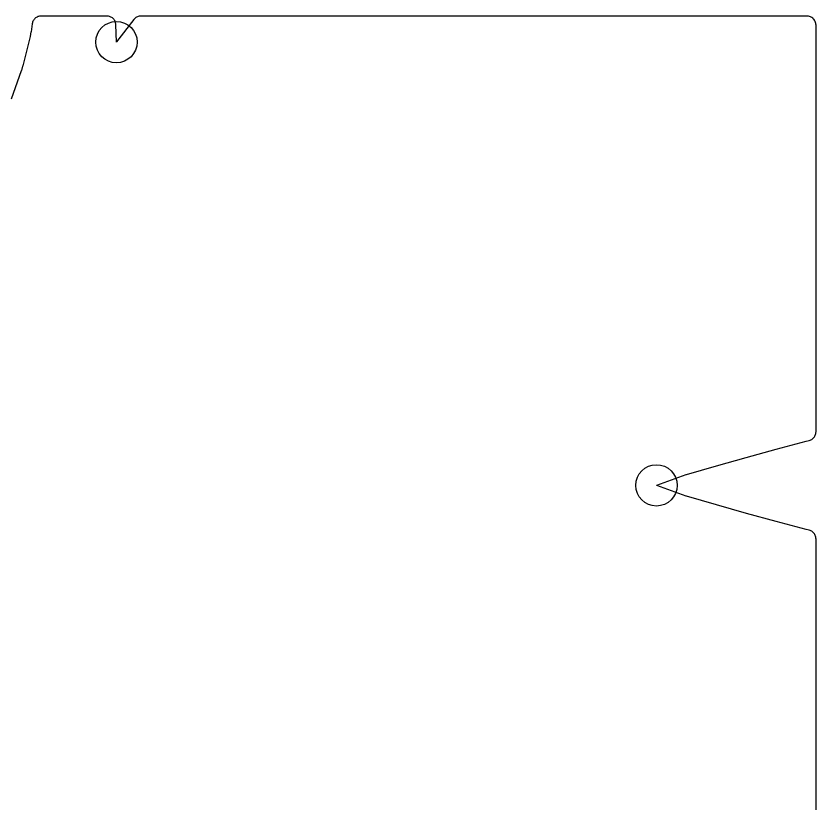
# Model space of a CAD drawing. Header units: millimetres. Extents: x -94 to 94, y -94 to 94.
# Drawn here: x -23.84 to -1.89, y -62.72 to -41.11 of the extents above; entities that cross this region are included whole.
import ezdxf

# ---------------------------------------------------------------- set-up
doc = ezdxf.new("R2010")
doc.units = ezdxf.units.MM
doc.layers.add('CUT_INNER', color=6, linetype='Continuous')
doc.layers.add('ENGRAVE', color=7, linetype='Continuous')

msp = doc.modelspace()

# ---------------------------------------------------------------- linework, layer by layer
at = {"layer": 'CUT_INNER'}
msp.add_lwpolyline([(-1.89, -67.7465), (-1.89, -55.456), (-1.8913, -55.4306), (-1.8952, -55.4055), (-1.9016, -55.3809), (-1.9104, -55.3571), (-1.9217, -55.3342), (-1.9352, -55.3127), (-1.9508, -55.2926), (-1.9684, -55.2743), (-1.9877, -55.2578), (-2.0087, -55.2433), (-2.031, -55.2311), (-2.0544, -55.2212), (-2.0787, -55.2137), (-2.1574, -55.1938), (-2.1588, -55.1934), (-2.9788, -54.976), (-3.8007, -54.7508), (-4.6227, -54.5194), (-4.6239, -54.5191), (-5.4415, -54.2795), (-5.4486, -54.2772), (-6.2608, -53.9853), (-6.2659, -53.9832), (-6.2608, -53.981), (-5.4486, -53.6891), (-5.4415, -53.6868), (-4.6239, -53.4473), (-4.6227, -53.4469), (-3.8024, -53.216), (-2.9808, -52.9909), (-2.1588, -52.7729), (-2.1574, -52.7726), (-2.0787, -52.7527), (-2.0544, -52.7452), (-2.031, -52.7353), (-2.0087, -52.723), (-1.9877, -52.7086), (-1.9684, -52.6921), (-1.9508, -52.6737), (-1.9352, -52.6537), (-1.9217, -52.6321), (-1.9104, -52.6093), (-1.9016, -52.5855), (-1.8952, -52.5608), (-1.8913, -52.5357), (-1.89, -52.5103), (-1.89, -41.3575), (-1.8912, -41.333), (-1.8948, -41.3087), (-1.9008, -41.2849), (-1.909, -41.2618), (-1.9195, -41.2397), (-1.9321, -41.2186), (-1.9467, -41.1989), (-1.9632, -41.1807), (-1.9814, -41.1642), (-2.0011, -41.1496), (-2.0222, -41.137), (-2.0443, -41.1265), (-2.0674, -41.1183), (-2.0912, -41.1123), (-2.1155, -41.1087), (-2.14, -41.1075), (-20.4054, -41.1075), (-20.4307, -41.1088), (-20.4558, -41.1126), (-20.4803, -41.119), (-20.5041, -41.1278), (-20.5268, -41.139), (-20.5483, -41.1524), (-20.5684, -41.1679), (-20.5867, -41.1854), (-20.6032, -41.2047), (-21.0772, -41.8182), (-21.0809, -41.8225), (-21.0813, -41.8173), (-21.0964, -41.3494), (-21.0983, -41.3255), (-21.1025, -41.3018), (-21.109, -41.2787), (-21.1177, -41.2563), (-21.1284, -41.2348), (-21.1412, -41.2144), (-21.1559, -41.1954), (-21.1723, -41.1779), (-21.1904, -41.162), (-21.2099, -41.148), (-21.2306, -41.1358), (-21.2524, -41.1258), (-21.2751, -41.1178), (-21.2985, -41.1121), (-21.3222, -41.1087), (-21.3462, -41.1075), (-23.1444, -41.1075), (-23.1681, -41.1086), (-23.1916, -41.112), (-23.2147, -41.1176), (-23.2371, -41.1253), (-23.2587, -41.1351), (-23.2792, -41.1469), (-23.2986, -41.1607), (-23.3165, -41.1762), (-23.3329, -41.1933), (-23.3476, -41.2119), (-23.3605, -41.2318), (-23.3715, -41.2528), (-23.3804, -41.2748), (-23.3871, -41.2975), (-23.3917, -41.3208), (-23.4243, -41.5403), (-23.4253, -41.5464), (-23.4495, -41.6677), (-23.4508, -41.6737), (-23.6521, -42.4774), (-23.6538, -42.4833), (-23.6897, -42.6016), (-23.6916, -42.6075), (-23.9707, -43.3875)], dxfattribs=at)
at = {"layer": 'ENGRAVE'}
for centre in [(-21.0811, -41.8233), (-6.2668, -53.9832)]:
    msp.add_circle(centre, 0.567, dxfattribs=at)

doc.saveas('drawing.dxf')
